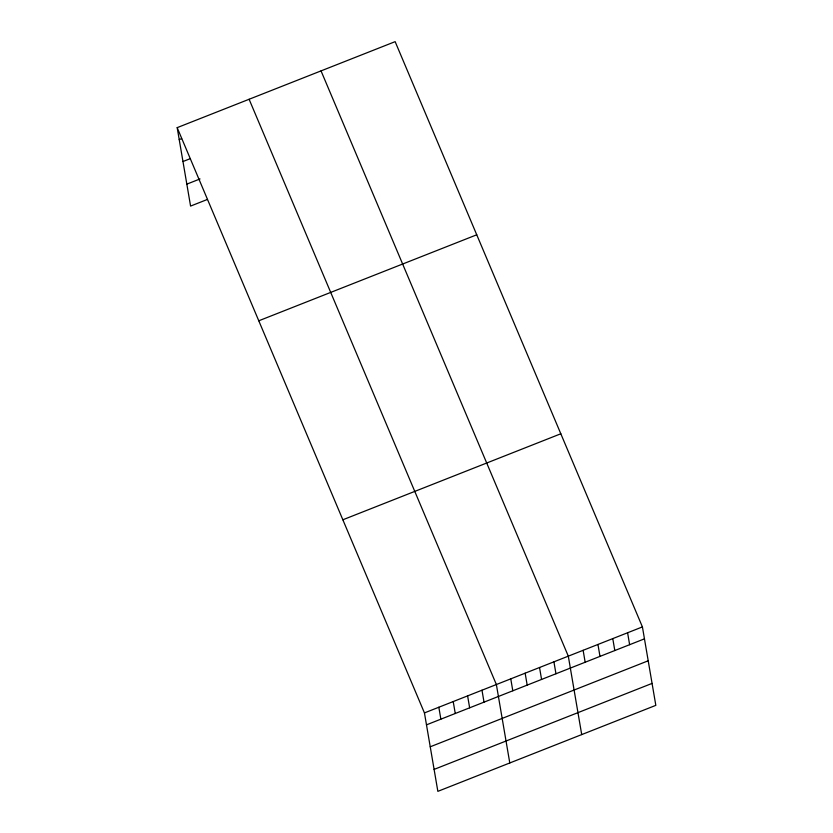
<?xml version="1.0" encoding="UTF-8"?>
<svg xmlns="http://www.w3.org/2000/svg" width="833" height="833" viewBox="0 0 833 833"><rect width="100%" height="100%" fill="white"/><g stroke="black" fill="none" stroke-linecap="round" stroke-linejoin="round"><path stroke-width="1.25" d="M177.179 127.647L395.144 41.65L642.42 626.916L655.821 705.353L437.856 791.35L424.445 712.913L177.179 127.647L190.58 206.084L207.365 199.462M179.22 139.58L181.615 138.632M182.968 161.529L190.163 158.686M186.831 184.135L200.024 178.939M258.771 320.788L476.747 234.791M342.852 519.782L560.817 433.774M424.445 712.913L642.42 626.916M426.486 724.845L644.45 638.849M430.234 746.795L648.209 660.788M434.097 769.4L652.072 683.404M321.038 70.888L568.304 656.154L581.715 734.591M249.109 99.273L496.374 684.539L509.786 762.966M627.593 632.768L629.633 644.69M612.776 638.609L614.806 650.542M597.948 644.461L599.989 656.394M583.131 650.313L585.162 662.235M553.924 661.829L555.955 673.762M539.534 667.504L541.575 679.436M525.144 673.189L527.185 685.111M510.764 678.864L512.805 690.786M481.984 690.213L484.025 702.146M467.605 695.888L469.645 707.821M453.214 701.563L455.255 713.496M438.835 707.238L440.865 719.171"/></g></svg>
